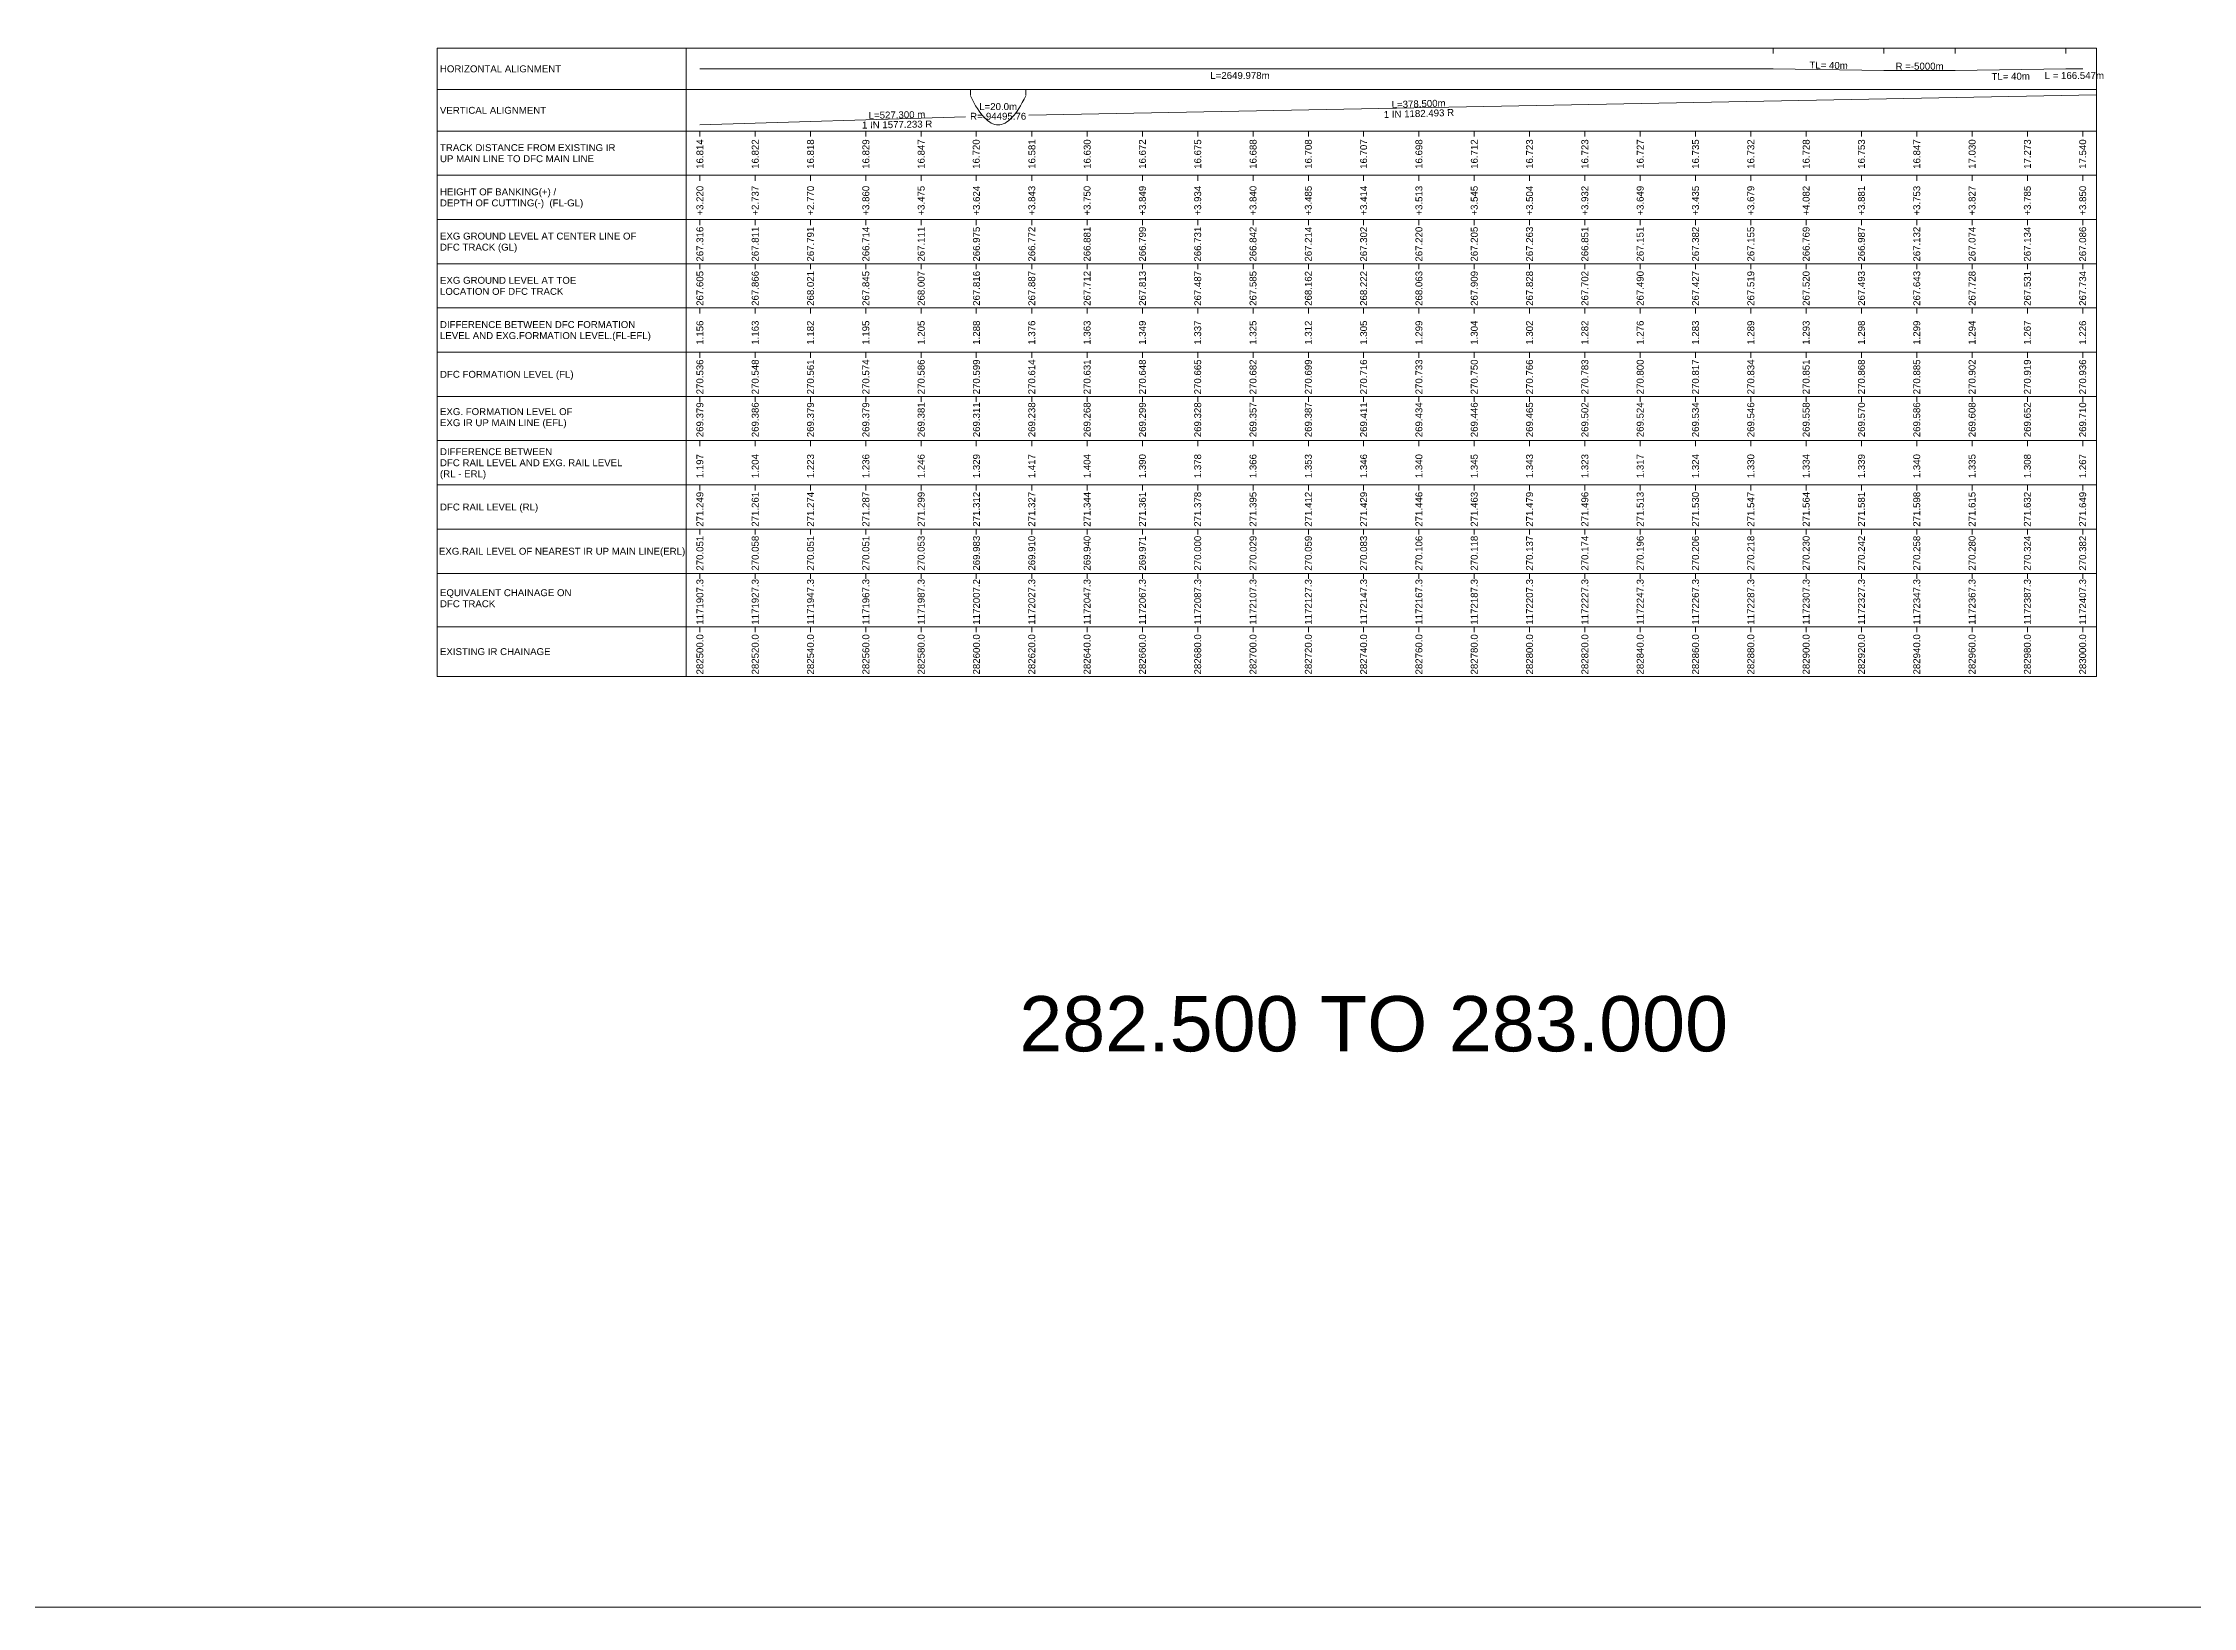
# Model space of a CAD drawing. Header units: feet. Extents: x -298 to 9968, y -12569 to -11656.
# Drawn here: x 8762 to 9540, y -12569 to -12003 of the extents above; entities that cross this region are included whole.
import ezdxf
from ezdxf.enums import TextEntityAlignment as Align

# ---------------------------------------------------------------- set-up
doc = ezdxf.new("R2010")
doc.units = ezdxf.units.FT
doc.header["$MEASUREMENT"] = 0
doc.layers.get('0').update_dxf_attribs({"lineweight": 0})
for name, color, linetype, lineweight in [('LS CUT FILL', 10, 'Continuous', 0), ('LS DIFF. EXG.RL & PRO. RL', 10, 'Continuous', 0), ('LS DIFF. PFL & EFL', 10, 'Continuous', 0), ('LS EXG GL', 7, 'Continuous', 0), ('LS EXG GL AT PRO TOE', 7, 'Continuous', 0), ('LS EXG IR CH', 7, 'Continuous', 0), ('LS EXG RL', 7, 'Continuous', 0), ('LS EXG. FL', 7, 'Continuous', 0), ('LS EXG. GL', 7, 'Continuous', 0), ('LS EXG. GL AT PRO. TOE', 7, 'Continuous', 0), ('LS EXG. IR CH', 7, 'Continuous', 0), ('LS EXG. RL', 7, 'Continuous', 0), ('LS FRAME', 7, 'Continuous', 0), ('LS PFL-EFL', 10, 'Continuous', 0), ('LS PRL-ERL', 10, 'Continuous', 0), ('LS PRO DFCC CHAINAGE', 10, 'Continuous', 0), ('LS PRO FL', 10, 'Continuous', 0), ('LS PRO RAIL LEVEL', 10, 'Continuous', 0), ('LS PRO. CUT & FILL', 10, 'Continuous', 0), ('LS PRO. DFCC CH', 10, 'Continuous', 0), ('LS PRO. FL', 10, 'Continuous', 0), ('LS PRO. RL', 10, 'Continuous', 0), ('LS TICKS', 7, 'Continuous', 0), ('LS TRACK CENTER', 10, 'Continuous', 0), ("LS TRACK CENTER's", 10, 'Continuous', 0)]:
    doc.layers.add(name, color=color, linetype=linetype, lineweight=lineweight)
for name, color, linetype in [('LS HORIZONTAL ALIGNMENT', 10, 'Continuous'), ('LS VERTICAL ALIGNMENT', 10, 'Continuous'), ('ref text', 3, 'Continuous')]:
    doc.layers.add(name, color=color, linetype=linetype)
doc.styles.get("Standard").update_dxf_attribs({"font": 'arial.ttf'})
doc.styles.add('Style-Arial', font='arial.ttf')

msp = doc.modelspace()

# ---------------------------------------------------------------- linework, layer by layer
msp.add_lwpolyline([(8905, -12005), (8995, -12005)])
at = {"layer": 'LS FRAME'}
for points in [[(8995, -12232.32), (8905, -12232.32), (8905, -12005)], [(8995, -12020), (8905, -12020)], [(8995, -12035), (8905, -12035)], [(8995, -12051), (8905, -12051)], [(8905, -12051), (8995, -12051)], [(8995, -12067), (8905, -12067)], [(8905, -12067), (8995, -12067)], [(8995, -12083), (8905, -12083)], [(8905, -12083), (8995, -12083)], [(8995, -12099), (8905, -12099)], [(8995, -12115), (8905, -12115)], [(8905, -12115), (8995, -12115)], [(8995, -12131), (8905, -12131)], [(8905, -12131), (8995, -12131)], [(8995, -12147), (8905, -12147)], [(8905, -12147), (8995, -12147)], [(8995, -12163), (8905, -12163)], [(8905, -12163), (8995, -12163)], [(8995, -12179), (8905, -12179)], [(8995, -12195), (8905, -12195)], [(8995, -12214.32), (8905, -12214.32)]]:
    msp.add_lwpolyline(points, dxfattribs=at)
at = {"layer": 'LS FRAME', "color": 7, "linetype": 'Continuous', "lineweight": 0, "flags": 128}
for points in [[(8995, -12020), (9504.99, -12020), (9504.99, -12005), (8995, -12005), (8995, -12020)], [(8995, -12035), (9504.99, -12035), (9504.99, -12020), (8995, -12020), (8995, -12035)], [(8995, -12051), (9504.99, -12051), (9504.99, -12035), (8995, -12035), (8995, -12051)], [(8995, -12067), (9504.99, -12067), (9504.99, -12051), (8995, -12051), (8995, -12067)], [(8995, -12083), (9504.99, -12083), (9504.99, -12067), (8995, -12067), (8995, -12083)], [(8995, -12099), (9504.99, -12099), (9504.99, -12083), (8995, -12083), (8995, -12099)], [(8995, -12115), (9504.99, -12115), (9504.99, -12099), (8995, -12099), (8995, -12115)], [(8995, -12131), (9504.99, -12131), (9504.99, -12115), (8995, -12115), (8995, -12131)], [(8995, -12147), (9504.99, -12147), (9504.99, -12131), (8995, -12131), (8995, -12147)], [(8995, -12163), (9504.99, -12163), (9504.99, -12147), (8995, -12147), (8995, -12163)], [(8995, -12179), (9504.99, -12179), (9504.99, -12163), (8995, -12163), (8995, -12179)], [(8995, -12195), (9504.99, -12195), (9504.99, -12179), (8995, -12179), (8995, -12195)], [(8995, -12214.32), (9504.99, -12214.32), (9504.99, -12195), (8995, -12195), (8995, -12213)], [(8995, -12232.32), (9504.99, -12232.32), (9504.99, -12214.32), (8995, -12214.32), (8995, -12232.32)]]:
    msp.add_lwpolyline(points, close=True, dxfattribs=at)
at = {"layer": 'LS FRAME', "color": 7, "linetype": 'Continuous', "lineweight": 0}
msp.add_3dface([(8995, -12099), (8915, -12099), (8915, -12099)], dxfattribs=at)
at = {"layer": 'LS HORIZONTAL ALIGNMENT', "color": 1, "lineweight": 0, "flags": 128}
msp.add_lwpolyline([(9000, -12012.5), (9388.09, -12012.5), (9388.09, -12012.5), (9428.09, -12013.13), (9428.09, -12013.13), (9453.92, -12013.13), (9453.92, -12013.13), (9493.92, -12012.5), (9493.92, -12012.5), (9500, -12012.5)], dxfattribs=at)
at = {"layer": 'LS TICKS', "color": 7, "linetype": 'Continuous', "lineweight": 0, "flags": 128}
for points in [[(9388.09, -12007), (9388.09, -12005)], [(9428.09, -12007), (9428.09, -12005)], [(9453.92, -12007), (9453.92, -12005)], [(9493.92, -12007), (9493.92, -12005)], [(9097.82, -12022), (9097.82, -12020)], [(9117.82, -12022), (9117.82, -12020)], [(9000, -12037), (9000, -12035)], [(9019.99, -12037), (9019.99, -12035)], [(9039.99, -12037), (9039.99, -12035)], [(9060, -12037), (9060, -12035)], [(9080, -12037), (9080, -12035)], [(9099.89, -12037), (9099.89, -12035)], [(9120.03, -12037), (9120.03, -12035)], [(9140.03, -12037), (9140.03, -12035)], [(9159.99, -12037), (9159.99, -12035)], [(9179.99, -12037), (9179.99, -12035)], [(9200, -12037), (9200, -12035)], [(9220, -12037), (9220, -12035)], [(9239.98, -12037), (9239.98, -12035)], [(9259.98, -12037), (9259.98, -12035)], [(9280, -12037), (9280, -12035)], [(9299.99, -12037), (9299.99, -12035)], [(9319.99, -12037), (9319.99, -12035)], [(9340, -12037), (9340, -12035)], [(9360, -12037), (9360, -12035)], [(9379.99, -12037), (9379.99, -12035)], [(9399.99, -12037), (9399.99, -12035)], [(9419.99, -12037), (9419.99, -12035)], [(9440, -12037), (9440, -12035)], [(9460, -12037), (9460, -12035)], [(9479.99, -12037), (9479.99, -12035)], [(9499.99, -12037), (9499.99, -12035)], [(9000, -12053), (9000, -12051)], [(9019.99, -12053), (9019.99, -12051)], [(9039.99, -12053), (9039.99, -12051)], [(9060, -12053), (9060, -12051)], [(9080, -12053), (9080, -12051)], [(9099.89, -12053), (9099.89, -12051)], [(9120.03, -12053), (9120.03, -12051)], [(9140.03, -12053), (9140.03, -12051)], [(9159.99, -12053), (9159.99, -12051)], [(9179.99, -12053), (9179.99, -12051)], [(9200, -12053), (9200, -12051)], [(9220, -12053), (9220, -12051)], [(9239.98, -12053), (9239.98, -12051)], [(9259.98, -12053), (9259.98, -12051)], [(9280, -12053), (9280, -12051)], [(9299.99, -12053), (9299.99, -12051)], [(9319.99, -12053), (9319.99, -12051)], [(9340, -12053), (9340, -12051)], [(9360, -12053), (9360, -12051)], [(9379.99, -12053), (9379.99, -12051)], [(9399.99, -12053), (9399.99, -12051)], [(9419.99, -12053), (9419.99, -12051)], [(9440, -12053), (9440, -12051)], [(9460, -12053), (9460, -12051)], [(9479.99, -12053), (9479.99, -12051)], [(9499.99, -12053), (9499.99, -12051)], [(9000, -12069), (9000, -12067)], [(9019.99, -12069), (9019.99, -12067)], [(9039.99, -12069), (9039.99, -12067)], [(9060, -12069), (9060, -12067)], [(9080, -12069), (9080, -12067)], [(9099.89, -12069), (9099.89, -12067)], [(9120.03, -12069), (9120.03, -12067)], [(9140.03, -12069), (9140.03, -12067)], [(9159.99, -12069), (9159.99, -12067)], [(9179.99, -12069), (9179.99, -12067)], [(9200, -12069), (9200, -12067)], [(9220, -12069), (9220, -12067)], [(9239.98, -12069), (9239.98, -12067)], [(9259.98, -12069), (9259.98, -12067)], [(9280, -12069), (9280, -12067)], [(9299.99, -12069), (9299.99, -12067)], [(9319.99, -12069), (9319.99, -12067)], [(9340, -12069), (9340, -12067)], [(9360, -12069), (9360, -12067)], [(9379.99, -12069), (9379.99, -12067)], [(9399.99, -12069), (9399.99, -12067)], [(9419.99, -12069), (9419.99, -12067)], [(9440, -12069), (9440, -12067)], [(9460, -12069), (9460, -12067)], [(9479.99, -12069), (9479.99, -12067)], [(9499.99, -12069), (9499.99, -12067)], [(9000, -12085), (9000, -12083)], [(9019.99, -12085), (9019.99, -12083)], [(9039.99, -12085), (9039.99, -12083)], [(9060, -12085), (9060, -12083)], [(9080, -12085), (9080, -12083)], [(9099.89, -12085), (9099.89, -12083)], [(9120.03, -12085), (9120.03, -12083)], [(9140.03, -12085), (9140.03, -12083)], [(9159.99, -12085), (9159.99, -12083)], [(9179.99, -12085), (9179.99, -12083)], [(9200, -12085), (9200, -12083)], [(9220, -12085), (9220, -12083)], [(9239.98, -12085), (9239.98, -12083)], [(9259.98, -12085), (9259.98, -12083)], [(9280, -12085), (9280, -12083)], [(9299.99, -12085), (9299.99, -12083)], [(9319.99, -12085), (9319.99, -12083)], [(9340, -12085), (9340, -12083)], [(9360, -12085), (9360, -12083)], [(9379.99, -12085), (9379.99, -12083)], [(9399.99, -12085), (9399.99, -12083)], [(9419.99, -12085), (9419.99, -12083)], [(9440, -12085), (9440, -12083)], [(9460, -12085), (9460, -12083)], [(9479.99, -12085), (9479.99, -12083)], [(9499.99, -12085), (9499.99, -12083)], [(9000, -12101), (9000, -12099)], [(9019.99, -12101), (9019.99, -12099)], [(9039.99, -12101), (9039.99, -12099)], [(9060, -12101), (9060, -12099)], [(9080, -12101), (9080, -12099)], [(9099.89, -12101), (9099.89, -12099)], [(9120.03, -12101), (9120.03, -12099)], [(9140.03, -12101), (9140.03, -12099)], [(9159.99, -12101), (9159.99, -12099)], [(9179.99, -12101), (9179.99, -12099)], [(9200, -12101), (9200, -12099)], [(9220, -12101), (9220, -12099)], [(9239.98, -12101), (9239.98, -12099)], [(9259.98, -12101), (9259.98, -12099)], [(9280, -12101), (9280, -12099)], [(9299.99, -12101), (9299.99, -12099)], [(9319.99, -12101), (9319.99, -12099)], [(9340, -12101), (9340, -12099)], [(9360, -12101), (9360, -12099)], [(9379.99, -12101), (9379.99, -12099)], [(9399.99, -12101), (9399.99, -12099)], [(9419.99, -12101), (9419.99, -12099)], [(9440, -12101), (9440, -12099)], [(9460, -12101), (9460, -12099)], [(9479.99, -12101), (9479.99, -12099)], [(9499.99, -12101), (9499.99, -12099)], [(9000, -12117), (9000, -12115)], [(9019.99, -12117), (9019.99, -12115)], [(9039.99, -12117), (9039.99, -12115)], [(9060, -12117), (9060, -12115)], [(9080, -12117), (9080, -12115)], [(9099.89, -12117), (9099.89, -12115)], [(9120.03, -12117), (9120.03, -12115)], [(9140.03, -12117), (9140.03, -12115)], [(9159.99, -12117), (9159.99, -12115)], [(9179.99, -12117), (9179.99, -12115)], [(9200, -12117), (9200, -12115)], [(9220, -12117), (9220, -12115)], [(9239.98, -12117), (9239.98, -12115)], [(9259.98, -12117), (9259.98, -12115)], [(9280, -12117), (9280, -12115)], [(9299.99, -12117), (9299.99, -12115)], [(9319.99, -12117), (9319.99, -12115)], [(9340, -12117), (9340, -12115)], [(9360, -12117), (9360, -12115)], [(9379.99, -12117), (9379.99, -12115)], [(9399.99, -12117), (9399.99, -12115)], [(9419.99, -12117), (9419.99, -12115)], [(9440, -12117), (9440, -12115)], [(9460, -12117), (9460, -12115)], [(9479.99, -12117), (9479.99, -12115)], [(9499.99, -12117), (9499.99, -12115)], [(9000, -12133), (9000, -12131)], [(9019.99, -12133), (9019.99, -12131)], [(9039.99, -12133), (9039.99, -12131)], [(9060, -12133), (9060, -12131)], [(9080, -12133), (9080, -12131)], [(9099.89, -12133), (9099.89, -12131)], [(9120.03, -12133), (9120.03, -12131)], [(9140.03, -12133), (9140.03, -12131)], [(9159.99, -12133), (9159.99, -12131)], [(9179.99, -12133), (9179.99, -12131)], [(9200, -12133), (9200, -12131)], [(9220, -12133), (9220, -12131)], [(9239.98, -12133), (9239.98, -12131)], [(9259.98, -12133), (9259.98, -12131)], [(9280, -12133), (9280, -12131)], [(9299.99, -12133), (9299.99, -12131)], [(9319.99, -12133), (9319.99, -12131)], [(9340, -12133), (9340, -12131)], [(9360, -12133), (9360, -12131)], [(9379.99, -12133), (9379.99, -12131)], [(9399.99, -12133), (9399.99, -12131)], [(9419.99, -12133), (9419.99, -12131)], [(9440, -12133), (9440, -12131)], [(9460, -12133), (9460, -12131)], [(9479.99, -12133), (9479.99, -12131)], [(9499.99, -12133), (9499.99, -12131)], [(9000, -12149), (9000, -12147)], [(9019.99, -12149), (9019.99, -12147)], [(9039.99, -12149), (9039.99, -12147)], [(9060, -12149), (9060, -12147)], [(9080, -12149), (9080, -12147)], [(9099.89, -12149), (9099.89, -12147)], [(9120.03, -12149), (9120.03, -12147)], [(9140.03, -12149), (9140.03, -12147)], [(9159.99, -12149), (9159.99, -12147)], [(9179.99, -12149), (9179.99, -12147)], [(9200, -12149), (9200, -12147)], [(9220, -12149), (9220, -12147)], [(9239.98, -12149), (9239.98, -12147)], [(9259.98, -12149), (9259.98, -12147)], [(9280, -12149), (9280, -12147)], [(9299.99, -12149), (9299.99, -12147)], [(9319.99, -12149), (9319.99, -12147)], [(9340, -12149), (9340, -12147)], [(9360, -12149), (9360, -12147)], [(9379.99, -12149), (9379.99, -12147)], [(9399.99, -12149), (9399.99, -12147)], [(9419.99, -12149), (9419.99, -12147)], [(9440, -12149), (9440, -12147)], [(9460, -12149), (9460, -12147)], [(9479.99, -12149), (9479.99, -12147)], [(9499.99, -12149), (9499.99, -12147)], [(9000, -12165), (9000, -12163)], [(9019.99, -12165), (9019.99, -12163)], [(9039.99, -12165), (9039.99, -12163)], [(9060, -12165), (9060, -12163)], [(9080, -12165), (9080, -12163)], [(9099.89, -12165), (9099.89, -12163)], [(9120.03, -12165), (9120.03, -12163)], [(9140.03, -12165), (9140.03, -12163)], [(9159.99, -12165), (9159.99, -12163)], [(9179.99, -12165), (9179.99, -12163)], [(9200, -12165), (9200, -12163)], [(9220, -12165), (9220, -12163)], [(9239.98, -12165), (9239.98, -12163)], [(9259.98, -12165), (9259.98, -12163)], [(9280, -12165), (9280, -12163)], [(9299.99, -12165), (9299.99, -12163)], [(9319.99, -12165), (9319.99, -12163)], [(9340, -12165), (9340, -12163)], [(9360, -12165), (9360, -12163)], [(9379.99, -12165), (9379.99, -12163)], [(9399.99, -12165), (9399.99, -12163)], [(9419.99, -12165), (9419.99, -12163)], [(9440, -12165), (9440, -12163)], [(9460, -12165), (9460, -12163)], [(9479.99, -12165), (9479.99, -12163)], [(9499.99, -12165), (9499.99, -12163)], [(9000, -12181), (9000, -12179)], [(9019.99, -12181), (9019.99, -12179)], [(9039.99, -12181), (9039.99, -12179)], [(9060, -12181), (9060, -12179)], [(9080, -12181), (9080, -12179)], [(9099.89, -12181), (9099.89, -12179)], [(9120.03, -12181), (9120.03, -12179)], [(9140.03, -12181), (9140.03, -12179)], [(9159.99, -12181), (9159.99, -12179)], [(9179.99, -12181), (9179.99, -12179)], [(9200, -12181), (9200, -12179)], [(9220, -12181), (9220, -12179)], [(9239.98, -12181), (9239.98, -12179)], [(9259.98, -12181), (9259.98, -12179)], [(9280, -12181), (9280, -12179)], [(9299.99, -12181), (9299.99, -12179)], [(9319.99, -12181), (9319.99, -12179)], [(9340, -12181), (9340, -12179)], [(9360, -12181), (9360, -12179)], [(9379.99, -12181), (9379.99, -12179)], [(9399.99, -12181), (9399.99, -12179)], [(9419.99, -12181), (9419.99, -12179)], [(9440, -12181), (9440, -12179)], [(9460, -12181), (9460, -12179)], [(9479.99, -12181), (9479.99, -12179)], [(9499.99, -12181), (9499.99, -12179)], [(9000, -12197), (9000, -12195)], [(9019.99, -12197), (9019.99, -12195)], [(9039.99, -12197), (9039.99, -12195)], [(9060, -12197), (9060, -12195)], [(9080, -12197), (9080, -12195)], [(9099.89, -12197), (9099.89, -12195)], [(9120.03, -12197), (9120.03, -12195)], [(9140.03, -12197), (9140.03, -12195)], [(9159.99, -12197), (9159.99, -12195)], [(9179.99, -12197), (9179.99, -12195)], [(9200, -12197), (9200, -12195)], [(9220, -12197), (9220, -12195)], [(9239.98, -12197), (9239.98, -12195)], [(9259.98, -12197), (9259.98, -12195)], [(9280, -12197), (9280, -12195)], [(9299.99, -12197), (9299.99, -12195)], [(9319.99, -12197), (9319.99, -12195)], [(9340, -12197), (9340, -12195)], [(9360, -12197), (9360, -12195)], [(9379.99, -12197), (9379.99, -12195)], [(9399.99, -12197), (9399.99, -12195)], [(9419.99, -12197), (9419.99, -12195)], [(9440, -12197), (9440, -12195)], [(9460, -12197), (9460, -12195)], [(9479.99, -12197), (9479.99, -12195)], [(9499.99, -12197), (9499.99, -12195)], [(9000, -12216.32), (9000, -12214.32)], [(9019.99, -12216.32), (9019.99, -12214.32)], [(9039.99, -12216.32), (9039.99, -12214.32)], [(9060, -12216.32), (9060, -12214.32)], [(9080, -12216.32), (9080, -12214.32)], [(9099.89, -12216.32), (9099.89, -12214.32)], [(9120.03, -12216.32), (9120.03, -12214.32)], [(9140.03, -12216.32), (9140.03, -12214.32)], [(9159.99, -12216.32), (9159.99, -12214.32)], [(9179.99, -12216.32), (9179.99, -12214.32)], [(9200, -12216.32), (9200, -12214.32)], [(9220, -12216.32), (9220, -12214.32)], [(9239.98, -12216.32), (9239.98, -12214.32)], [(9259.98, -12216.32), (9259.98, -12214.32)], [(9280, -12216.32), (9280, -12214.32)], [(9299.99, -12216.32), (9299.99, -12214.32)], [(9319.99, -12216.32), (9319.99, -12214.32)], [(9340, -12216.32), (9340, -12214.32)], [(9360, -12216.32), (9360, -12214.32)], [(9379.99, -12216.32), (9379.99, -12214.32)], [(9399.99, -12216.32), (9399.99, -12214.32)], [(9419.99, -12216.32), (9419.99, -12214.32)], [(9440, -12216.32), (9440, -12214.32)], [(9460, -12216.32), (9460, -12214.32)], [(9479.99, -12216.32), (9479.99, -12214.32)], [(9499.99, -12216.32), (9499.99, -12214.32)]]:
    msp.add_lwpolyline(points, dxfattribs=at)
at = {"layer": 'LS VERTICAL ALIGNMENT', "color": 1, "linetype": 'Continuous', "lineweight": 0, "flags": 128}
for points in [[(9097.82, -12022.25), (9098.44, -12023.52), (9099.07, -12024.71), (9099.69, -12025.82), (9100.32, -12026.84), (9100.94, -12027.79), (9101.57, -12028.65), (9102.19, -12029.43), (9102.82, -12030.12), (9103.44, -12030.74), (9104.07, -12031.27), (9104.69, -12031.72), (9105.32, -12032.09), (9105.94, -12032.38), (9106.57, -12032.59), (9107.19, -12032.71), (9108.44, -12032.71), (9109.07, -12032.59), (9109.69, -12032.38), (9110.32, -12032.09), (9110.94, -12031.72), (9111.57, -12031.27), (9112.19, -12030.74), (9112.82, -12030.12), (9113.44, -12029.43), (9114.07, -12028.65), (9114.69, -12027.79), (9115.32, -12026.84), (9115.94, -12025.82), (9116.57, -12024.71), (9117.19, -12023.52), (9117.82, -12022.25)], [(9118.93, -12029.23), (9504.99, -12021.93)], [(9000, -12032.75), (9096.06, -12029.91)]]:
    msp.add_lwpolyline(points, dxfattribs=at)

# ---------------------------------------------------------------- texts
at = {"layer": 'LS CUT FILL'}
for s, p in [('+3.220', (9001.23, -12065.59)), ('+2.737', (9021.23, -12065.59)), ('+2.770', (9041.23, -12065.59)), ('+3.860', (9061.23, -12065.59)), ('+3.475', (9081.23, -12065.59)), ('+3.624', (9101.23, -12065.59)), ('+3.843', (9121.23, -12065.59)), ('+3.750', (9141.23, -12065.59)), ('+3.849', (9161.23, -12065.59)), ('+3.934', (9181.23, -12065.59)), ('+3.840', (9201.23, -12065.59)), ('+3.485', (9221.23, -12065.59)), ('+3.414', (9241.23, -12065.59)), ('+3.513', (9261.23, -12065.59)), ('+3.545', (9281.23, -12065.59)), ('+3.504', (9301.23, -12065.59)), ('+3.932', (9321.23, -12065.59)), ('+3.649', (9341.23, -12065.59)), ('+3.435', (9361.23, -12065.59)), ('+3.679', (9381.23, -12065.59)), ('+4.082', (9401.23, -12065.59)), ('+3.881', (9421.23, -12065.59)), ('+3.753', (9441.23, -12065.59)), ('+3.827', (9461.23, -12065.59)), ('+3.785', (9481.23, -12065.59)), ('+3.850', (9501.23, -12065.59))]:
    msp.add_text(s, height=2.5, rotation=90, dxfattribs=at).set_placement(p)
at = {"layer": 'LS DIFF. EXG.RL & PRO. RL', "color": 10, "style": 'Style-Arial'}
for s, p in [('DIFFERENCE BETWEEN ', (8906, -12151)), ('(RL - ERL)', (8906, -12159)), ('DFC RAIL LEVEL AND EXG. RAIL LEVEL ', (8906, -12155))]:
    msp.add_text(s, height=2.5, rotation=0.00003, dxfattribs=at).set_placement(p, align=Align.MIDDLE_LEFT)
at = {"layer": 'LS DIFF. PFL & EFL', "color": 10, "style": 'Style-Arial'}
for s, p in [('DIFFERENCE BETWEEN DFC FORMATION ', (8906, -12105)), ('LEVEL AND EXG.FORMATION LEVEL.(FL-EFL)', (8906, -12109))]:
    msp.add_text(s, height=2.5, rotation=0.00003, dxfattribs=at).set_placement(p, align=Align.MIDDLE_LEFT)
at = {"layer": 'LS EXG GL', "style": 'Style-Arial'}
for s, p in [('267.316', (9001.23, -12082.23)), ('267.811', (9021.23, -12082.23)), ('267.791', (9041.23, -12082.23)), ('266.714', (9061.23, -12082.23)), ('267.111', (9081.23, -12082.23)), ('266.975', (9101.23, -12082.23)), ('266.772', (9121.23, -12082.23)), ('266.881', (9141.23, -12082.23)), ('266.799', (9161.23, -12082.23)), ('266.731', (9181.23, -12082.23)), ('266.842', (9201.23, -12082.23)), ('267.214', (9221.23, -12082.23)), ('267.302', (9241.23, -12082.23)), ('267.220', (9261.23, -12082.23)), ('267.205', (9281.23, -12082.23)), ('267.263', (9301.23, -12082.23)), ('266.851', (9321.23, -12082.23)), ('267.151', (9341.23, -12082.23)), ('267.382', (9361.23, -12082.23)), ('267.155', (9381.23, -12082.23)), ('266.769', (9401.23, -12082.23)), ('266.987', (9421.23, -12082.23)), ('267.132', (9441.23, -12082.23)), ('267.074', (9461.23, -12082.23)), ('267.134', (9481.23, -12082.23)), ('267.086', (9501.23, -12082.23))]:
    msp.add_text(s, height=2.5, rotation=90, dxfattribs=at).set_placement(p)
at = {"layer": 'LS EXG GL AT PRO TOE', "color": 7, "style": 'Style-Arial'}
for s, p in [('EXG GROUND LEVEL AT TOE', (8906, -12089)), ('LOCATION OF DFC TRACK', (8906, -12093))]:
    msp.add_text(s, height=2.5, rotation=0.00003, dxfattribs=at).set_placement(p, align=Align.MIDDLE_LEFT)
at = {"layer": 'LS EXG IR CH', "lineweight": 0, "style": 'Style-Arial'}
for s, p in [('282500.0', (8999.98, -12217.02)), ('282520.0', (9019.98, -12217.02)), ('282540.0', (9039.98, -12217.02)), ('282560.0', (9059.98, -12217.02)), ('282580.0', (9079.98, -12217.02)), ('282600.0', (9099.98, -12217.02)), ('282620.0', (9119.98, -12217.02)), ('282640.0', (9139.98, -12217.02)), ('282660.0', (9159.98, -12217.02)), ('282680.0', (9179.98, -12217.02)), ('282700.0', (9199.98, -12217.02)), ('282720.0', (9219.98, -12217.02)), ('282740.0', (9239.98, -12217.02)), ('282760.0', (9259.98, -12217.02)), ('282780.0', (9279.98, -12217.02)), ('282800.0', (9299.98, -12217.02)), ('282820.0', (9319.98, -12217.02)), ('282840.0', (9339.98, -12217.02)), ('282860.0', (9359.98, -12217.02)), ('282880.0', (9379.98, -12217.02)), ('282900.0', (9399.98, -12217.02)), ('282920.0', (9419.98, -12217.02)), ('282940.0', (9439.98, -12217.02)), ('282960.0', (9459.98, -12217.02)), ('282980.0', (9479.98, -12217.02)), ('283000.0', (9499.98, -12217.02))]:
    msp.add_text(s, height=2.5, rotation=90, dxfattribs=at).set_placement(p, align=Align.MIDDLE_RIGHT)
at = {"layer": 'LS EXG RL', "style": 'Style-Arial'}
for s, p in [('270.051', (9001.23, -12194.03)), ('270.058', (9021.23, -12194.03)), ('270.051', (9041.23, -12194.03)), ('270.051', (9061.23, -12194.03)), ('270.053', (9081.23, -12194.03)), ('269.983', (9101.23, -12194.03)), ('269.910', (9121.23, -12194.03)), ('269.940', (9141.23, -12194.03)), ('269.971', (9161.23, -12194.03)), ('270.000', (9181.23, -12194.03)), ('270.029', (9201.23, -12194.03)), ('270.059', (9221.23, -12194.03)), ('270.083', (9241.23, -12194.03)), ('270.106', (9261.23, -12194.03)), ('270.118', (9281.23, -12194.03)), ('270.137', (9301.23, -12194.03)), ('270.174', (9321.23, -12194.03)), ('270.196', (9341.23, -12194.03)), ('270.206', (9361.23, -12194.03)), ('270.218', (9381.23, -12194.03)), ('270.230', (9401.23, -12194.03)), ('270.242', (9421.23, -12194.03)), ('270.258', (9441.23, -12194.03)), ('270.280', (9461.23, -12194.03)), ('270.324', (9481.23, -12194.03)), ('270.382', (9501.23, -12194.03))]:
    msp.add_text(s, height=2.5, rotation=90, dxfattribs=at).set_placement(p)
at = {"layer": 'LS EXG. FL', "style": 'Style-Arial'}
for s, p in [('EXG. FORMATION LEVEL OF', (8906, -12136.5)), ('EXG IR UP MAIN LINE (EFL)', (8906, -12140.5))]:
    msp.add_text(s, height=2.5, rotation=0.00003, dxfattribs=at).set_placement(p, align=Align.MIDDLE_LEFT)
for s, p in [('269.379', (9001.23, -12145.76)), ('269.386', (9021.23, -12145.76)), ('269.379', (9041.23, -12145.76)), ('269.379', (9061.23, -12145.76)), ('269.381', (9081.23, -12145.76)), ('269.311', (9101.23, -12145.76)), ('269.238', (9121.23, -12145.76)), ('269.268', (9141.23, -12145.76)), ('269.299', (9161.23, -12145.76)), ('269.328', (9181.23, -12145.76)), ('269.357', (9201.23, -12145.76)), ('269.387', (9221.23, -12145.76)), ('269.411', (9241.23, -12145.76)), ('269.434', (9261.23, -12145.76)), ('269.446', (9281.23, -12145.76)), ('269.465', (9301.23, -12145.76)), ('269.502', (9321.23, -12145.76)), ('269.524', (9341.23, -12145.76)), ('269.534', (9361.23, -12145.76)), ('269.546', (9381.23, -12145.76)), ('269.558', (9401.23, -12145.76)), ('269.570', (9421.23, -12145.76)), ('269.586', (9441.23, -12145.76)), ('269.608', (9461.23, -12145.76)), ('269.652', (9481.23, -12145.76)), ('269.710', (9501.23, -12145.76))]:
    msp.add_text(s, height=2.5, rotation=90, dxfattribs=at).set_placement(p)
at = {"layer": 'LS EXG. GL', "color": 7, "style": 'Style-Arial'}
for s, p in [('EXG GROUND LEVEL AT CENTER LINE OF ', (8906, -12073)), ('DFC TRACK (GL)', (8906, -12077))]:
    msp.add_text(s, height=2.5, rotation=0.00003, dxfattribs=at).set_placement(p, align=Align.MIDDLE_LEFT)
at = {"layer": 'LS EXG. GL AT PRO. TOE', "style": 'Style-Arial'}
for s, p in [('267.605', (9001.23, -12098.24)), ('267.866', (9021.23, -12098.24)), ('268.021', (9041.23, -12098.24)), ('267.845', (9061.23, -12098.24)), ('268.007', (9081.23, -12098.24)), ('267.816', (9101.23, -12098.24)), ('267.887', (9121.23, -12098.24)), ('267.712', (9141.23, -12098.24)), ('267.813', (9161.23, -12098.24)), ('267.487', (9181.23, -12098.24)), ('267.585', (9201.23, -12098.24)), ('268.162', (9221.23, -12098.24)), ('268.222', (9241.23, -12098.24)), ('268.063', (9261.23, -12098.24)), ('267.909', (9281.23, -12098.24)), ('267.828', (9301.23, -12098.24)), ('267.702', (9321.23, -12098.24)), ('267.490', (9341.23, -12098.24)), ('267.427', (9361.23, -12098.24)), ('267.519', (9381.23, -12098.24)), ('267.520', (9401.23, -12098.24)), ('267.493', (9421.23, -12098.24)), ('267.643', (9441.23, -12098.24)), ('267.728', (9461.23, -12098.24)), ('267.531', (9481.23, -12098.24)), ('267.734', (9501.23, -12098.24))]:
    msp.add_text(s, height=2.5, rotation=90, dxfattribs=at).set_placement(p)
at = {"layer": 'LS EXG. IR CH', "style": 'Style-Arial'}
msp.add_text('EXISTING IR CHAINAGE', height=2.5, rotation=0.00003, dxfattribs=at).set_placement((8906, -12223.32), align=Align.MIDDLE_LEFT)
at = {"layer": 'LS EXG. RL', "style": 'Style-Arial'}
msp.add_text('EXG.RAIL LEVEL OF NEAREST IR UP MAIN LINE(ERL)', height=2.5, rotation=0.00003, dxfattribs=at).set_placement((8905.61, -12187), align=Align.MIDDLE_LEFT)
at = {"layer": 'LS HORIZONTAL ALIGNMENT', "style": 'Style-Arial'}
msp.add_text('HORIZONTAL ALIGNMENT', height=2.5, rotation=0.00003, dxfattribs=at).set_placement((8905.97, -12012.5), align=Align.MIDDLE_LEFT)
at = {"layer": 'LS HORIZONTAL ALIGNMENT', "color": 1, "lineweight": 0, "char_height": 2.5, "attachment_point": 5, "line_spacing_factor": 0.6, "style": 'Style-Arial'}
for insert, rotation in [((9408.12, -12011.23), 359.09767), ((9473.95, -12015.23), 0.90233)]:
    msp.add_mtext('TL= 40m', dxfattribs=dict(at, insert=insert, rotation=rotation))
for s, insert in [('R =-5000m', (9441.01, -12011.55)), ('L=2649.978m', (9195.27, -12014.91)), ('L = 166.547m', (9496.96, -12014.92))]:
    msp.add_mtext(s, dxfattribs=dict(at, insert=insert))
at = {"layer": 'LS PFL-EFL', "style": 'Style-Arial'}
for s, p in [('1.156', (9001.23, -12112.31)), ('1.163', (9021.23, -12112.31)), ('1.182', (9041.23, -12112.31)), ('1.195', (9061.23, -12112.31)), ('1.205', (9081.23, -12112.31)), ('1.288', (9101.23, -12112.31)), ('1.376', (9121.23, -12112.31)), ('1.363', (9141.23, -12112.31)), ('1.349', (9161.23, -12112.31)), ('1.337', (9181.23, -12112.31)), ('1.325', (9201.23, -12112.31)), ('1.312', (9221.23, -12112.31)), ('1.305', (9241.23, -12112.31)), ('1.299', (9261.23, -12112.31)), ('1.304', (9281.23, -12112.31)), ('1.302', (9301.23, -12112.31)), ('1.282', (9321.23, -12112.31)), ('1.276', (9341.23, -12112.31)), ('1.283', (9361.23, -12112.31)), ('1.289', (9381.23, -12112.31)), ('1.293', (9401.23, -12112.31)), ('1.298', (9421.23, -12112.31)), ('1.299', (9441.23, -12112.31)), ('1.294', (9461.23, -12112.31)), ('1.267', (9481.23, -12112.31)), ('1.226', (9501.23, -12112.31))]:
    msp.add_text(s, height=2.5, rotation=90, dxfattribs=at).set_placement(p)
at = {"layer": 'LS PRL-ERL', "style": 'Style-Arial'}
for s, p in [('1.197', (9001.23, -12160.59)), ('1.204', (9021.23, -12160.59)), ('1.223', (9041.23, -12160.59)), ('1.236', (9061.23, -12160.59)), ('1.246', (9081.23, -12160.59)), ('1.329', (9101.23, -12160.59)), ('1.417', (9121.23, -12160.59)), ('1.404', (9141.23, -12160.59)), ('1.390', (9161.23, -12160.59)), ('1.378', (9181.23, -12160.59)), ('1.366', (9201.23, -12160.59)), ('1.353', (9221.23, -12160.59)), ('1.346', (9241.23, -12160.59)), ('1.340', (9261.23, -12160.59)), ('1.345', (9281.23, -12160.59)), ('1.343', (9301.23, -12160.59)), ('1.323', (9321.23, -12160.59)), ('1.317', (9341.23, -12160.59)), ('1.324', (9361.23, -12160.59)), ('1.330', (9381.23, -12160.59)), ('1.334', (9401.23, -12160.59)), ('1.339', (9421.23, -12160.59)), ('1.340', (9441.23, -12160.59)), ('1.335', (9461.23, -12160.59)), ('1.308', (9481.23, -12160.59)), ('1.267', (9501.23, -12160.59))]:
    msp.add_text(s, height=2.5, rotation=90, dxfattribs=at).set_placement(p)
at = {"layer": 'LS PRO DFCC CHAINAGE', "style": 'Style-Arial'}
for s, p in [('1171907.3', (9001.23, -12213.57)), ('1171927.3', (9021.23, -12213.57)), ('1171947.3', (9041.23, -12213.57)), ('1171967.3', (9061.23, -12213.57)), ('1171987.3', (9081.23, -12213.57)), ('1172007.2', (9101.23, -12213.57)), ('1172027.3', (9121.23, -12213.57)), ('1172047.3', (9141.23, -12213.57)), ('1172067.3', (9161.23, -12213.57)), ('1172087.3', (9181.23, -12213.57)), ('1172107.3', (9201.23, -12213.57)), ('1172127.3', (9221.23, -12213.57)), ('1172147.3', (9241.23, -12213.57)), ('1172167.3', (9261.23, -12213.57)), ('1172187.3', (9281.23, -12213.57)), ('1172207.3', (9301.23, -12213.57)), ('1172227.3', (9321.23, -12213.57)), ('1172247.3', (9341.23, -12213.57)), ('1172267.3', (9361.23, -12213.57)), ('1172287.3', (9381.23, -12213.57)), ('1172307.3', (9401.23, -12213.57)), ('1172327.3', (9421.23, -12213.57)), ('1172347.3', (9441.23, -12213.57)), ('1172367.3', (9461.23, -12213.57)), ('1172387.3', (9481.23, -12213.57)), ('1172407.3', (9501.23, -12213.57))]:
    msp.add_text(s, height=2.5, rotation=90, dxfattribs=at).set_placement(p)
at = {"layer": 'LS PRO FL'}
for s, p in [('270.536', (9001.23, -12130.25)), ('270.548', (9021.23, -12130.25)), ('270.561', (9041.23, -12130.25)), ('270.574', (9061.23, -12130.25)), ('270.586', (9081.23, -12130.25)), ('270.599', (9101.23, -12130.25)), ('270.614', (9121.23, -12130.25)), ('270.631', (9141.23, -12130.25)), ('270.648', (9161.23, -12130.25)), ('270.665', (9181.23, -12130.25)), ('270.682', (9201.23, -12130.25)), ('270.699', (9221.23, -12130.25)), ('270.716', (9241.23, -12130.25)), ('270.733', (9261.23, -12130.25)), ('270.750', (9281.23, -12130.25)), ('270.766', (9301.23, -12130.25)), ('270.783', (9321.23, -12130.25)), ('270.800', (9341.23, -12130.25)), ('270.817', (9361.23, -12130.25)), ('270.834', (9381.23, -12130.25)), ('270.851', (9401.23, -12130.25)), ('270.868', (9421.23, -12130.25)), ('270.885', (9441.23, -12130.25)), ('270.902', (9461.23, -12130.25)), ('270.919', (9481.23, -12130.25)), ('270.936', (9501.23, -12130.25))]:
    msp.add_text(s, height=2.5, rotation=90, dxfattribs=at).set_placement(p)
at = {"layer": 'LS PRO RAIL LEVEL', "style": 'Style-Arial'}
for s, p in [('271.249', (9001.23, -12178.14)), ('271.261', (9021.23, -12178.14)), ('271.274', (9041.23, -12178.14)), ('271.287', (9061.23, -12178.14)), ('271.299', (9081.23, -12178.14)), ('271.312', (9101.23, -12178.14)), ('271.327', (9121.23, -12178.14)), ('271.344', (9141.23, -12178.14)), ('271.361', (9161.23, -12178.14)), ('271.378', (9181.23, -12178.14)), ('271.395', (9201.23, -12178.14)), ('271.412', (9221.23, -12178.14)), ('271.429', (9241.23, -12178.14)), ('271.446', (9261.23, -12178.14)), ('271.463', (9281.23, -12178.14)), ('271.479', (9301.23, -12178.14)), ('271.496', (9321.23, -12178.14)), ('271.513', (9341.23, -12178.14)), ('271.530', (9361.23, -12178.14)), ('271.547', (9381.23, -12178.14)), ('271.564', (9401.23, -12178.14)), ('271.581', (9421.23, -12178.14)), ('271.598', (9441.23, -12178.14)), ('271.615', (9461.23, -12178.14)), ('271.632', (9481.23, -12178.14)), ('271.649', (9501.23, -12178.14))]:
    msp.add_text(s, height=2.5, rotation=90, dxfattribs=at).set_placement(p)
at = {"layer": 'LS PRO. CUT & FILL', "color": 10, "style": 'Style-Arial'}
for s, p in [('HEIGHT OF BANKING(+) /', (8906, -12057)), ('DEPTH OF CUTTING(-)  (FL-GL)', (8906, -12061))]:
    msp.add_text(s, height=2.5, rotation=0.00003, dxfattribs=at).set_placement(p, align=Align.MIDDLE_LEFT)
at = {"layer": 'LS PRO. DFCC CH', "color": 10, "style": 'Style-Arial'}
for s, p in [('EQUIVALENT CHAINAGE ON ', (8906, -12202)), ('DFC TRACK', (8906, -12206))]:
    msp.add_text(s, height=2.5, rotation=0.00003, dxfattribs=at).set_placement(p, align=Align.MIDDLE_LEFT)
at = {"layer": 'LS PRO. FL', "color": 10, "style": 'Style-Arial'}
msp.add_text('DFC FORMATION LEVEL (FL) ', height=2.5, rotation=0.00003, dxfattribs=at).set_placement((8906, -12123), align=Align.MIDDLE_LEFT)
at = {"layer": 'LS PRO. RL', "color": 10, "style": 'Style-Arial'}
msp.add_text('DFC RAIL LEVEL (RL)', height=2.5, rotation=0.00003, dxfattribs=at).set_placement((8906, -12171), align=Align.MIDDLE_LEFT)
at = {"layer": 'LS TRACK CENTER'}
for s, p in [('16.814', (9000, -12038)), ('16.822', (9019.99, -12038)), ('16.818', (9039.99, -12038)), ('16.829', (9060, -12038)), ('16.847', (9080, -12038)), ('16.720', (9099.89, -12038)), ('16.581', (9120.03, -12038)), ('16.630', (9140.03, -12038)), ('16.672', (9159.99, -12038)), ('16.675', (9179.99, -12038)), ('16.688', (9200, -12038)), ('16.708', (9220, -12038)), ('16.707', (9239.98, -12038)), ('16.698', (9259.98, -12038)), ('16.712', (9280, -12038)), ('16.723', (9299.99, -12038)), ('16.723', (9319.99, -12038)), ('16.727', (9340, -12038)), ('16.735', (9360, -12038)), ('16.732', (9379.99, -12038)), ('16.728', (9399.99, -12038)), ('16.753', (9419.99, -12038)), ('16.847', (9440, -12038)), ('17.030', (9460, -12038)), ('17.273', (9479.99, -12038)), ('17.540', (9499.99, -12038))]:
    msp.add_text(s, height=2.5, rotation=90, dxfattribs=at).set_placement(p, align=Align.MIDDLE_RIGHT)
at = {"layer": "LS TRACK CENTER's", "color": 10, "style": 'Style-Arial'}
for s, p in [('TRACK DISTANCE FROM EXISTING IR ', (8906, -12041)), ('UP MAIN LINE TO DFC MAIN LINE', (8906, -12045))]:
    msp.add_text(s, height=2.5, rotation=0.00003, dxfattribs=at).set_placement(p, align=Align.MIDDLE_LEFT)
at = {"layer": 'LS VERTICAL ALIGNMENT', "style": 'Style-Arial'}
msp.add_text('VERTICAL ALIGNMENT', height=2.5, rotation=0.00003, dxfattribs=at).set_placement((8905.97, -12027.5), align=Align.MIDDLE_LEFT)
at = {"layer": 'LS VERTICAL ALIGNMENT', "color": 1, "lineweight": 0, "insert": (9107.82, -12027.92), "char_height": 2.5, "attachment_point": 5, "line_spacing_factor": 0.84, "style": 'Style-Arial'}
msp.add_mtext('L=20.0m\\PR=-{\\fArial|b0|i0|c0|p34;94495.76}', dxfattribs=at)
at = {"layer": 'LS VERTICAL ALIGNMENT', "color": 1, "lineweight": 0, "char_height": 2.5, "attachment_point": 5, "line_spacing_factor": 0.84, "style": 'Style-Arial'}
for s, insert, rotation in [('L=378.500m\\P1 IN 1182.493 R', (9259.92, -12026.91), 1.69507), ('L=527.300 m\\P1 IN 1577.233 R', (9071.27, -12030.91), 0.9941)]:
    msp.add_mtext(s, dxfattribs=dict(at, insert=insert, rotation=rotation))
at = {"layer": 'ref text', "color": 3, "insert": (9115.47, -12368.22), "char_height": 20, "width": 256.3165, "attachment_point": 7, "bg_fill": 3, "box_fill_scale": 1.5, "bg_fill_color": 256, "bg_fill_transparency": 0}
msp.add_mtext('282.500 TO 283.000', dxfattribs=at)

# ---------------------------------------------------------------- next in the draw order: linework, layer by layer
msp.add_lwpolyline([(-297.68, -11655.51), (9968.22, -11655.51), (9968.22, -12568.93), (-297.68, -12568.93)], close=True)

doc.saveas('drawing.dxf')
